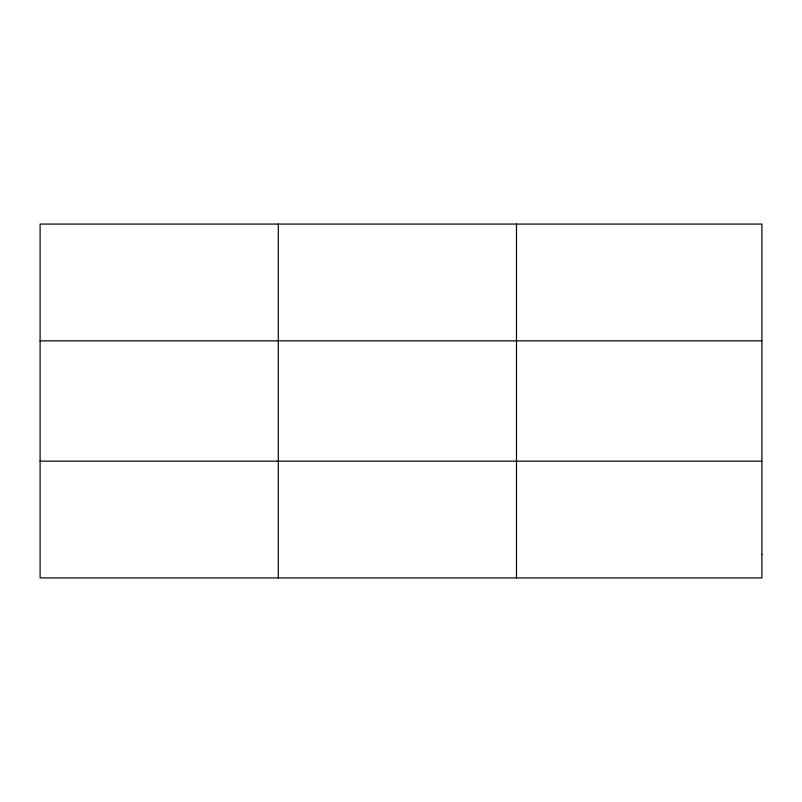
<?xml version="1.0" encoding="UTF-8"?>
<svg xmlns="http://www.w3.org/2000/svg" width="802" height="802" viewBox="0 0 802 802"><rect width="100%" height="100%" fill="white"/><g stroke="black" fill="none" stroke-linecap="round" stroke-linejoin="round"><path stroke-width="1.2" d="M278.294 577.931L278.294 224.069M516.488 577.931L516.488 224.069M40.1 340.84L761.9 340.84M40.1 461.16L761.9 461.16M761.9 554.573L761.9 577.931L40.1 577.931L40.1 224.069L761.9 224.069L761.9 554.573"/></g></svg>
